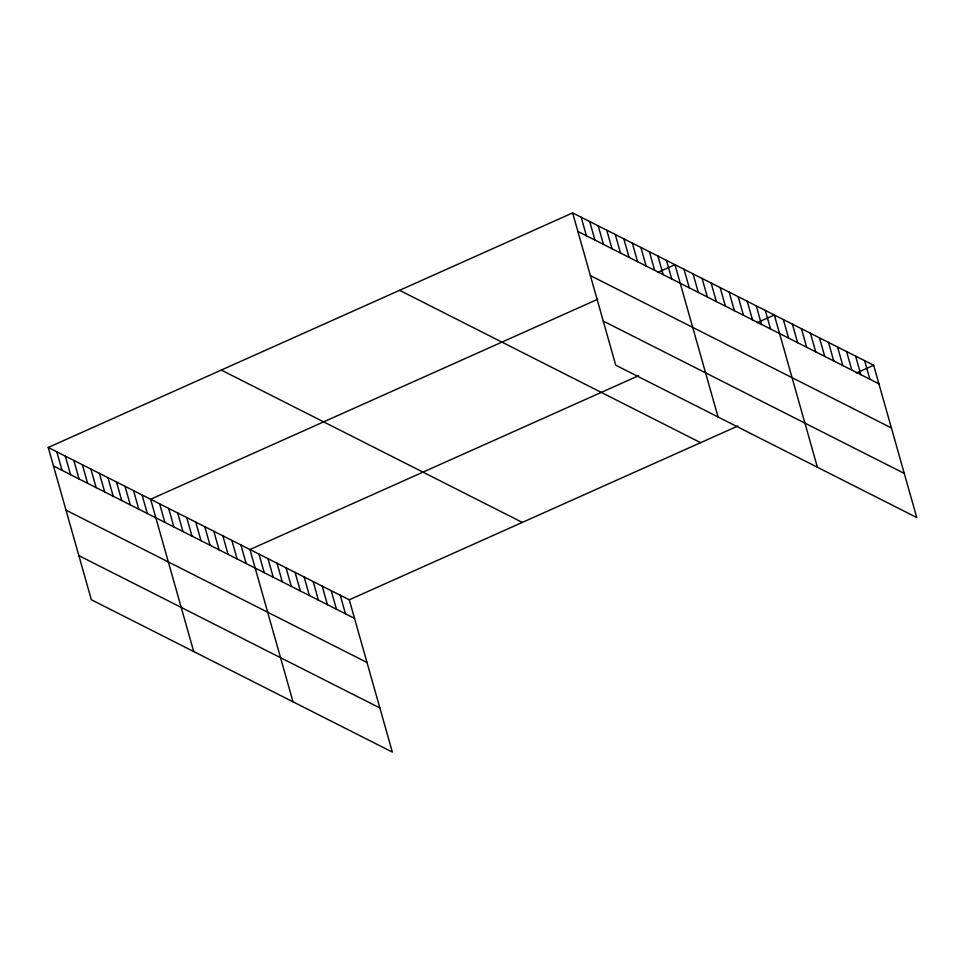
<?xml version="1.0" encoding="UTF-8"?>
<svg xmlns="http://www.w3.org/2000/svg" width="965" height="965" viewBox="0 0 965 965"><rect width="100%" height="100%" fill="white"/><g stroke="black" fill="none" stroke-linecap="round" stroke-linejoin="round"><path stroke-width="1.45" d="M48.25 447.458L349.27 599.808L392.357 752.085L91.337 599.735L48.25 447.458L572.643 212.915L873.663 365.265L916.75 517.542L615.73 365.192L572.643 212.915M597.781 299.247L150.6 499.267L193.688 651.532M657.684 272.456L674.981 264.712L718.069 416.989M638.553 375.723L249.935 549.543L293.022 701.808M757.018 322.732L774.328 314.988L817.415 467.265M349.27 599.808L737.887 425.999M856.353 373.009L873.663 365.265M577.89 231.467L878.91 383.817M590.375 275.592L891.395 427.941M603.234 321.056L904.265 473.405M399.594 290.32L700.614 442.67M221.299 370.065L522.318 522.415M53.497 466.023L354.529 618.372M65.982 510.147L367.014 662.497M78.853 555.611L379.872 707.96M864.628 360.693L869.887 379.245M855.605 356.121L860.852 374.685M846.57 351.55L851.818 370.114M837.536 346.978L842.795 365.542M828.513 342.418L833.76 360.97M819.478 337.846L824.725 356.399M810.443 333.275L815.702 351.827M801.42 328.703L806.668 347.255M792.386 324.131L797.633 342.684M783.351 319.56L788.61 338.112M765.293 310.416L770.54 328.969M756.258 305.845L761.518 324.409M747.236 301.273L752.483 319.837M738.201 296.713L743.448 315.266M729.166 292.142L734.425 310.694M720.143 287.57L725.391 306.122M711.109 282.998L716.356 301.55M702.074 278.427L707.333 296.979M693.051 273.855L698.298 292.407M684.016 269.283L689.263 287.835M666.453 260.393L671.712 278.957M657.925 256.087L663.172 274.639M649.397 251.769L654.644 270.321M640.869 247.45L646.116 266.002M632.34 243.132L637.588 261.684M623.812 238.813L629.059 257.366M615.284 234.495L620.531 253.047M606.756 230.177L612.003 248.741M598.228 225.87L603.475 244.422M589.699 221.552L594.947 240.104M581.171 217.234L586.418 235.786M340.247 595.248L345.494 613.8M331.212 590.677L336.459 609.229M322.177 586.105L327.437 604.657M313.155 581.533L318.402 600.085M304.12 576.961L309.367 595.514M295.085 572.39L300.344 590.942M286.062 567.818L291.309 586.37M277.027 563.246L282.275 581.798M267.993 558.675L273.252 577.239M258.97 554.103L264.217 572.667M240.9 544.972L246.159 563.524M231.877 540.4L237.125 558.952M222.843 535.828L228.09 554.38M213.808 531.257L219.067 549.809M204.785 526.685L210.032 545.237M195.75 522.113L200.997 540.665M186.715 517.542L191.975 536.094M177.693 512.97L182.94 531.534M168.658 508.398L173.905 526.962M159.623 503.827L164.882 522.391M142.072 494.949L147.319 513.501M133.544 490.63L138.791 509.182M125.016 486.312L130.263 504.864M116.488 481.993L121.735 500.546M107.947 477.675L113.207 496.239M99.419 473.357L104.678 491.921M90.891 469.05L96.15 487.602M82.363 464.732L87.622 483.284M73.835 460.414L79.082 478.966M65.306 456.095L70.554 474.647M56.778 451.777L62.025 470.329"/></g></svg>
